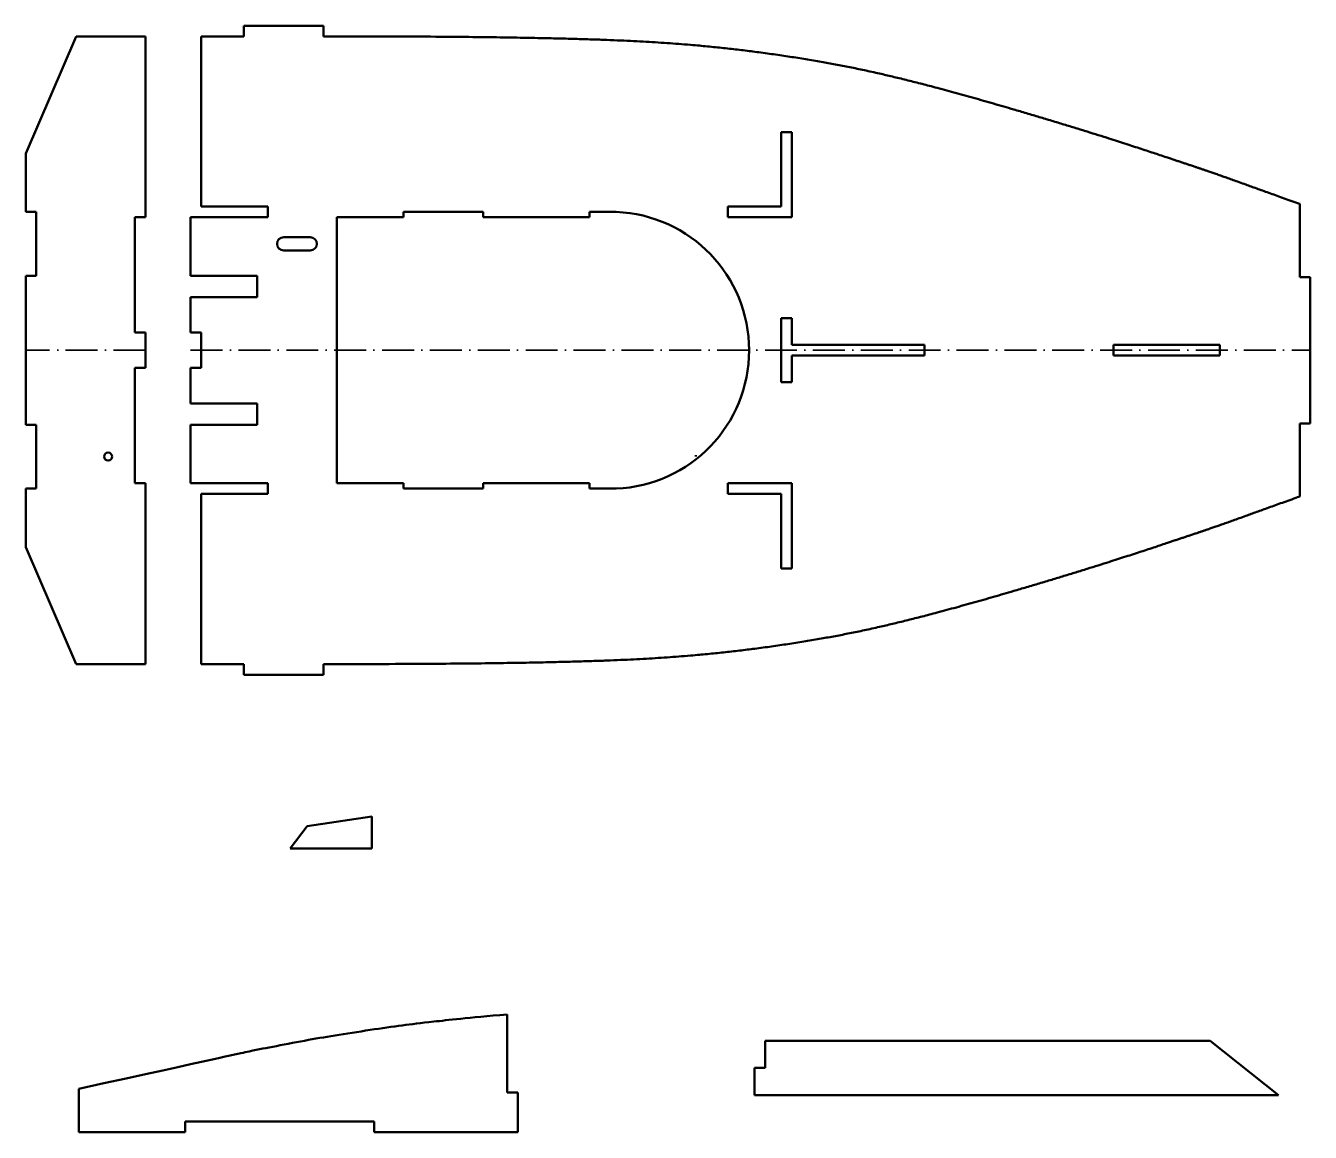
# Model space of a CAD drawing. Header units: millimetres. Extents: x -55 to 717, y -74 to 658.
# Drawn here: x -51 to 432, y -74 to 342 of the extents above; entities that cross this region are included whole.
import ezdxf

# ---------------------------------------------------------------- set-up
doc = ezdxf.new("R2010")
doc.units = ezdxf.units.MM
doc.linetypes.add('ACAD_ISO10W100', pattern=[18, 12, -2.95, 0.1, -2.95])
doc.layers.get('0').update_dxf_attribs({"color": 1, "lineweight": 13, "true_color": 0xff0000})
doc.layers.add('Rez', color=30, linetype='Continuous', lineweight=50, true_color=0xff7f00)
doc.layers.add('Srednjica', color=54, linetype='ACAD_ISO10W100', lineweight=35, true_color=0x808000)

# ---------------------------------------------------------------- blocks, each defined once
blk = doc.blocks.new('paluba')
at = {"layer": 'Rez'}
for p, q in [((20, 122), (50, 122)), ((20, 122), (20, 118)), ((50, 122), (50, 118)), ((4, 118), (20, 118)), ((4, 54), (4, 118)), ((50, 118), (59, 118)), ((226, 82), (222, 82)), ((222, 82), (222, 54)), ((226, 82), (226, 50)), ((4, 54), (29, 54)), ((29, 50), (29, 54)), ((202, 50), (202, 54)), ((222, 54), (202, 54)), ((417, 27.5), (417, 55)), ((0, 28), (0, 50)), ((0, 50), (29, 50)), ((55, 50), (55, -50)), ((55, 50), (80, 50)), ((80, 52), (110, 52)), ((80, 50), (80, 52)), ((110, 50), (110, 52)), ((110, 50), (150, 50)), ((150, 52), (160, 52)), ((150, 50), (150, 52)), ((226, 50), (202, 50)), ((32.5, 40), (32.5, 40)), ((45, 42.5), (35, 42.5)), ((47.5, 40), (47.5, 40)), ((35, 37.5), (45, 37.5)), ((25, 28), (0, 28)), ((25, 20), (25, 28)), ((417, 27.5), (421, 27.5)), ((421, 27.5), (421, -27.5)), ((0, 6.67), (0, 20)), ((0, 20), (25, 20)), ((226, 12), (222, 12)), ((222, 12), (222, -12)), ((226, 12), (226, 2)), ((0, 6.67), (4, 6.67)), ((4, 0), (4, 6.67)), ((226, 2), (276, 2)), ((276, -2), (276, 2)), ((347, 2), (387, 2)), ((347, -2), (347, 2)), ((387, 2), (387, -2)), ((4, 0), (4, -6.67)), ((226, -12), (226, -2)), ((226, -2), (276, -2)), ((347, -2), (387, -2)), ((0, -6.67), (0, -20)), ((0, -6.67), (4, -6.67)), ((226, -12), (222, -12)), ((0, -20), (25, -20)), ((25, -20), (25, -28)), ((25, -28), (0, -28)), ((0, -28), (0, -50)), ((417, -27.5), (417, -55)), ((417, -27.5), (421, -27.5)), ((190, -40), (190, -39.51)), ((0, -50), (29, -50)), ((29, -50), (29, -54)), ((55, -50), (80, -50)), ((80, -50), (80, -52)), ((80, -52), (110, -52)), ((110, -50), (150, -50)), ((110, -50), (110, -52)), ((150, -50), (150, -52)), ((150, -52), (160, -52)), ((202, -50), (202, -54)), ((226, -50), (202, -50)), ((226, -82), (226, -50)), ((4, -54), (4, -118)), ((4, -54), (29, -54)), ((222, -54), (202, -54)), ((222, -82), (222, -54)), ((226, -82), (222, -82)), ((4, -118), (20, -118)), ((20, -122), (20, -118)), ((50, -118), (59, -118)), ((50, -122), (50, -118)), ((20, -122), (50, -122))]:
    blk.add_line(p, q, dxfattribs=at)
for centre, radius, start, end in [((157.96, 0), 52.04, 272.2466, 87.7534), ((35, 40), 2.5, 90, 180), ((35, 40), 2.5, 180, 270), ((45, 40), 2.5, 0, 90), ((45, 40), 2.5, 270, 0)]:
    blk.add_arc(centre, radius, start, end, dxfattribs=at)
for points in [[(59, 118), (99.86, 117.93), (138.78, 117.33), (167.56, 116.51), (199.58, 114.08), (229, 110), (253.69, 105.57), (283.89, 98.07), (321.99, 86.92), (354.02, 76.99), (375.1, 69.7), (383.2, 67.26), (402.46, 60.17), (417, 55)], [(59, -118), (99.86, -117.93), (138.78, -117.33), (167.56, -116.51), (199.58, -114.08), (229, -110), (253.69, -105.57), (283.89, -98.07), (321.99, -86.92), (354.02, -76.99), (375.1, -69.7), (383.2, -67.26), (402.46, -60.17), (417, -55)]]:
    blk.add_open_spline(points, degree=4, dxfattribs=at)
at = {"layer": 'Srednjica'}
blk.add_line((0, 0), (421, 0), dxfattribs=at)
blk = doc.blocks.new('NosP')
at = {"layer": 'Rez'}
for p, q in [((0, 12.04), (-24.24, 8.44)), ((0, 0), (0, 12.04)), ((-24.24, 8.44), (-30.61, 0)), ((-30.61, 0), (0, 0))]:
    blk.add_line(p, q, dxfattribs=at)
blk = doc.blocks.new('R13')
at = {"layer": 'Rez'}
for p, q in [((0, 11), (0, 40.33)), ((-161, 0), (-161, 12.35)), ((4, 11), (0, 11)), ((4, -4), (4, 11)), ((-161, 0), (-161, -4)), ((-50, 0), (-121, 0)), ((-121, -4), (-121, 0)), ((-50, -4), (-50, 0)), ((-121, -4), (-161, -4)), ((4, -4), (-50, -4))]:
    blk.add_line(p, q, dxfattribs=at)
blk.add_open_spline([(0, 40.33), (-15, 39), (-29.61, 37.38), (-38.93, 36.34), (-51.24, 34.52), (-65.28, 32.36), (-75.67, 30.56), (-89, 28), (-97.06, 26.46), (-108, 24), (-161, 12.35)], degree=3, dxfattribs=at)
blk = doc.blocks.new('R2-spredaj')
at = {"layer": 'Rez'}
for p, q in [((-118, 22), (-74, 41)), ((-74, 41), (-52, 41)), ((-52, 41), (-52, 37)), ((-28, 41), (0, 41)), ((-28, 37), (-28, 41)), ((28, 41), (0, 41)), ((28, 37), (28, 41)), ((74, 41), (52, 41)), ((52, 41), (52, 37)), ((118, 22), (74, 41)), ((-28, 37), (-52, 37)), ((28, 37), (52, 37)), ((-118, -4), (-118, 22)), ((118, -4), (118, 22)), ((-50, 0), (-6.67, 0)), ((-50, -4), (-50, 0)), ((-6.67, 0), (-6.67, -4)), ((50, 0), (6.67, 0)), ((50, -4), (50, 0)), ((-118, -4), (-50, -4)), ((0, -4), (-6.67, -4)), ((0, -4), (6.67, -4)), ((6.67, 0), (6.67, -4)), ((118, -4), (50, -4)), ((118, -4), (70, -4))]:
    blk.add_line(p, q, dxfattribs=at)
blk.add_circle((-40, 10), 1.5, dxfattribs=at)
at = {"layer": 'Srednjica'}
blk.add_line((0, -4), (0, 41), dxfattribs=at)
blk = doc.blocks.new('RepS')
at = {"layer": 'Rez'}
for p, q in [((-193, 20.44), (-25.63, 20.44)), ((-193, 10.22), (-193, 20.44)), ((-25.63, 20.44), (0, 0)), ((-197, 0), (-197, 10.22)), ((-193, 10.22), (-197, 10.22)), ((-197, 0), (0, 0))]:
    blk.add_line(p, q, dxfattribs=at)

msp = doc.modelspace()

# ---------------------------------------------------------------- block references
for name, p in [('paluba', (11, 220)), ('NosP', (79.11, 32.67)), ('R13', (130, -70)), ('RepS', (420, -60))]:
    msp.add_blockref(name, p)
at = {"rotation": 90}
msp.add_blockref('R2-spredaj', (-10, 220), dxfattribs=at)

doc.saveas('drawing.dxf')
